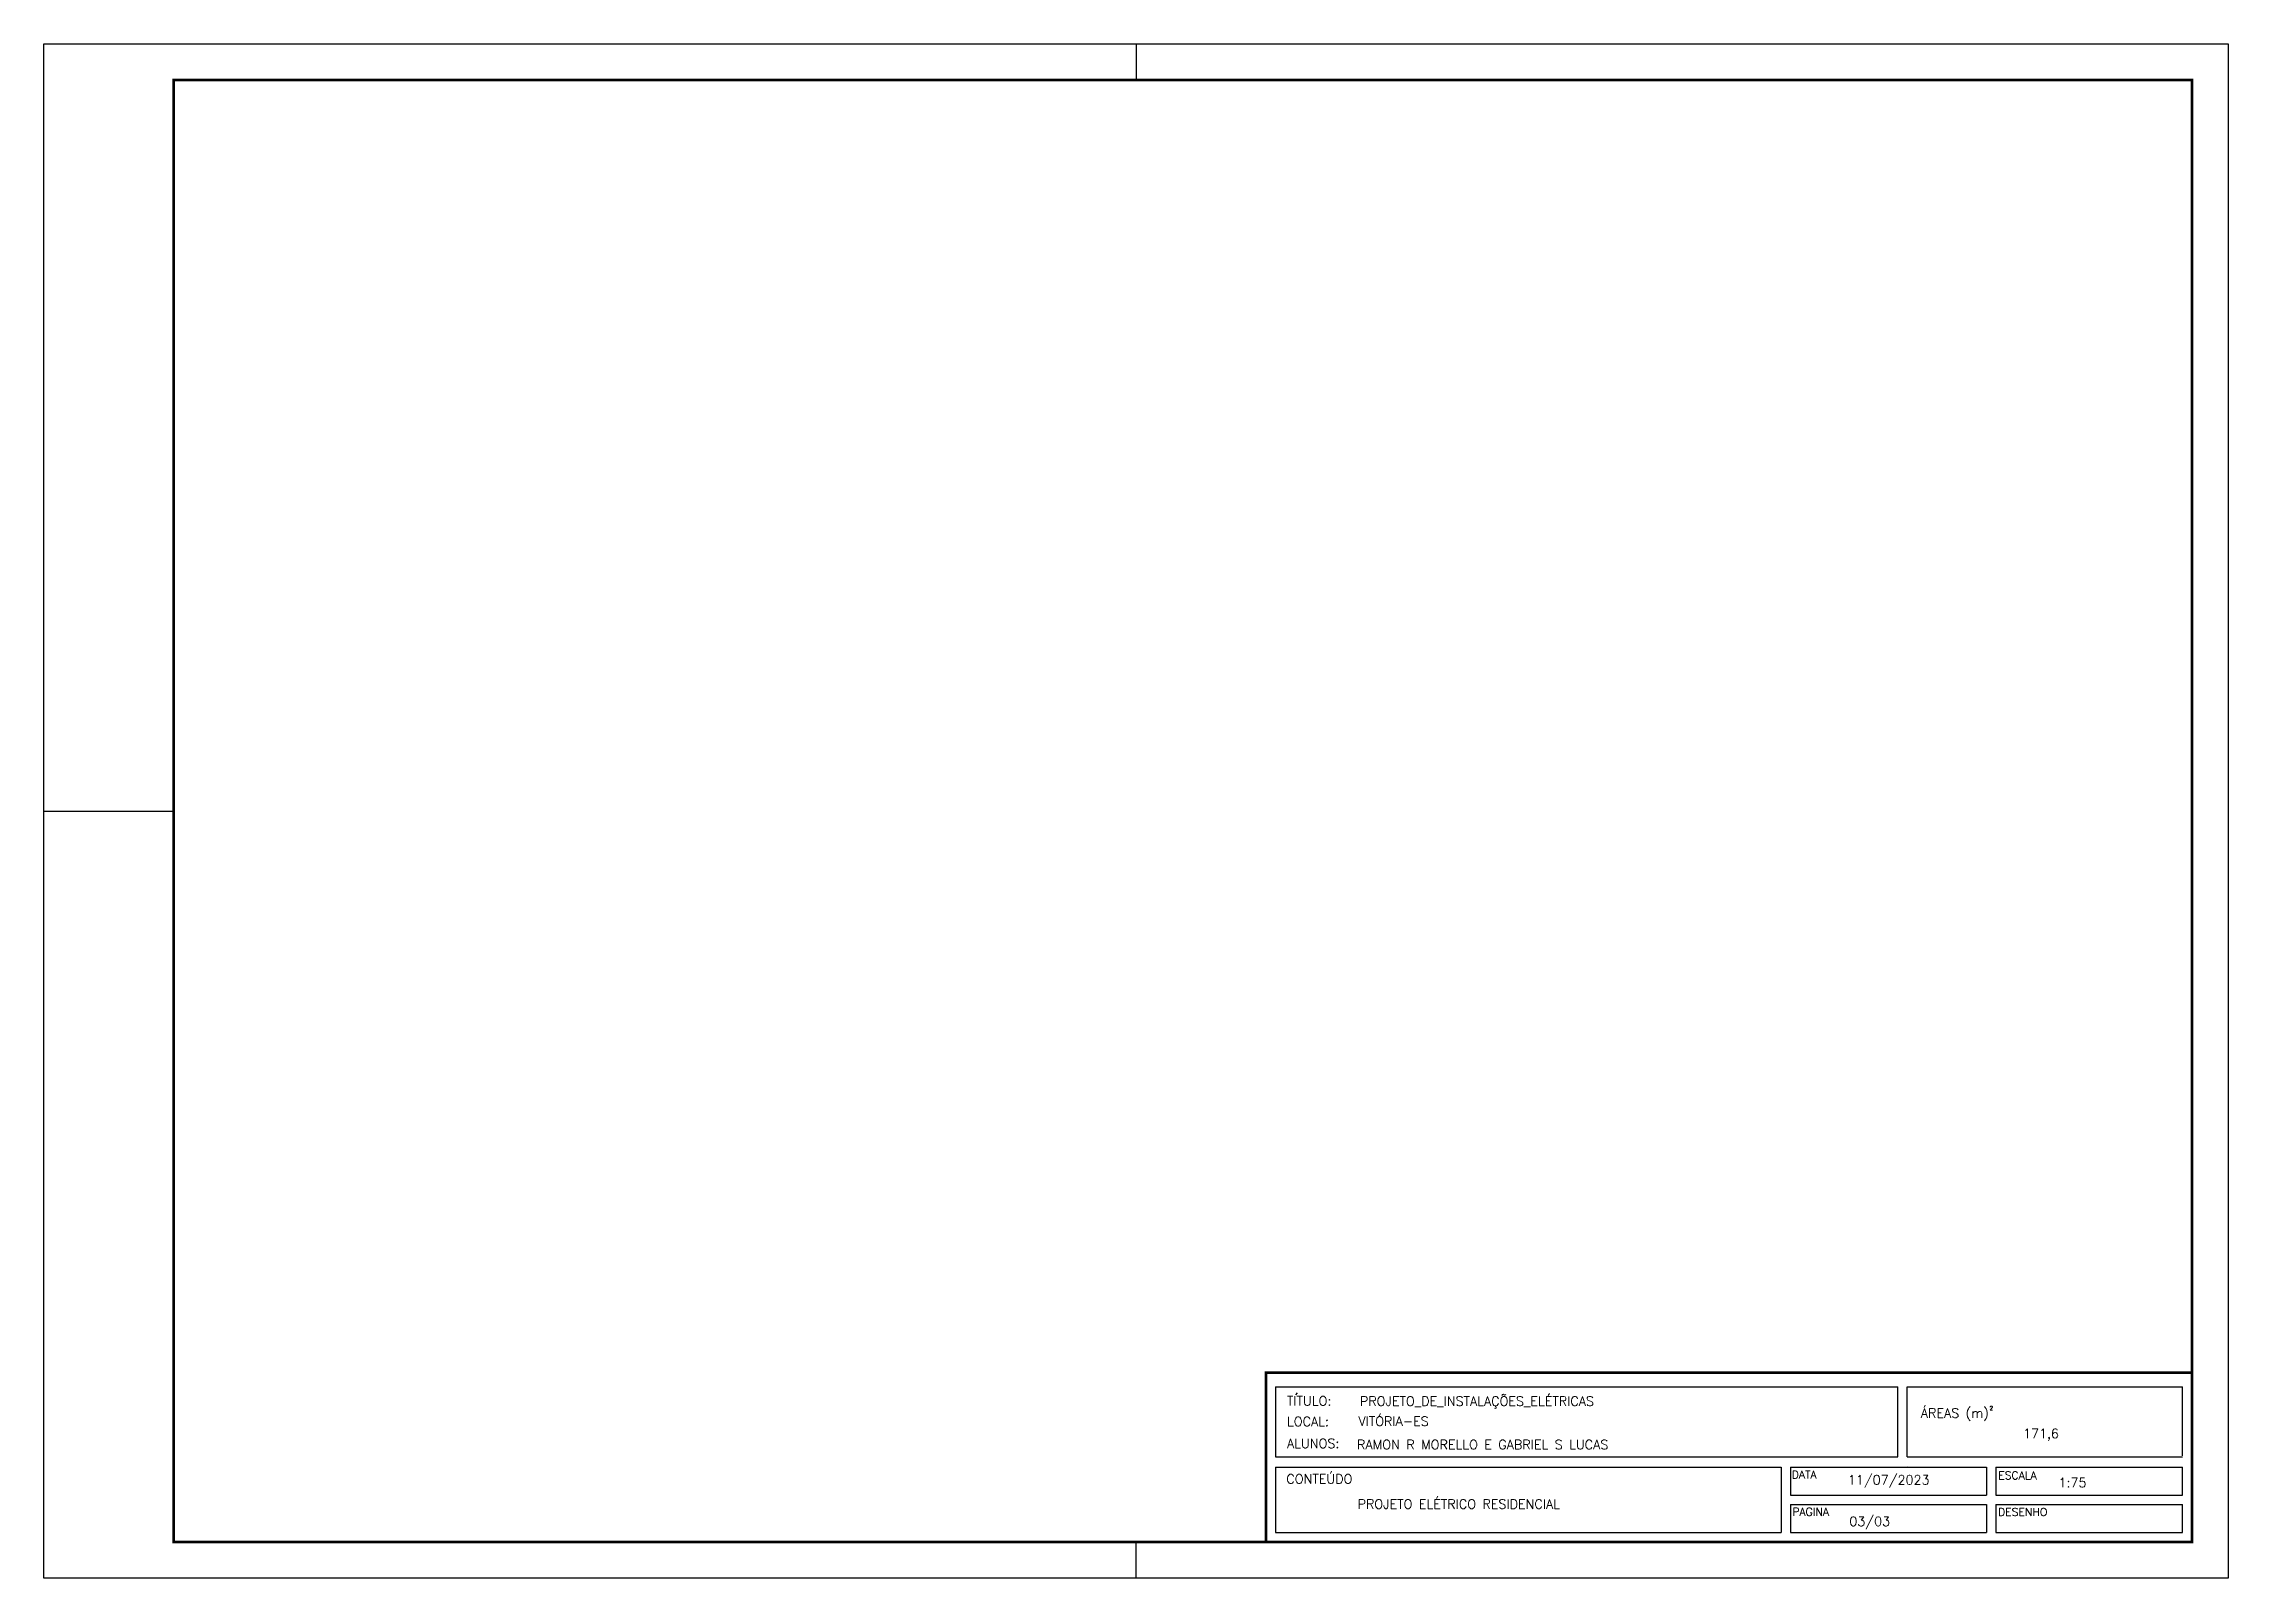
# Model space of a CAD drawing. Extents: x 0 to 420, y 0 to 295.
import ezdxf

# ---------------------------------------------------------------- set-up
doc = ezdxf.new("R2010")
doc.units = 0
doc.header["$MEASUREMENT"] = 0
doc.layers.get('0').update_dxf_attribs({"linetype": 'CONTINUOUS'})
doc.styles.add('ROMANS', font='romans.shx', dxfattribs={"height": 0.002})

msp = doc.modelspace()

# ---------------------------------------------------------------- linework, layer by layer
for p, q in [((0, 0), (0, 295)), ((0, 295), (420, 295)), ((210, 295), (210, 288)), ((420, 295), (420, 0)), ((0, 147.5), (25, 147.5)), ((240.73, 35.3), (241.08, 35.65)), ((210, 0), (210, 7)), ((420, 0), (0, 0))]:
    msp.add_line(p, q)
at = {"const_width": 0.5}
msp.add_lwpolyline([(25, 7), (25, 288), (413, 288), (413, 7)], close=True, dxfattribs=at)
msp.add_lwpolyline([(235, 39.54), (235, 7), (413, 7), (413, 39.54), (235, 39.54)], dxfattribs=at)
for points in [[(236.79, 23.37), (356.46, 23.37), (356.46, 36.83)], [(236.79, 36.83), (236.79, 23.37)], [(236.79, 36.83), (356.46, 36.83)], [(358.26, 23.36), (358.26, 36.83)], [(358.26, 36.83), (411.21, 36.83)], [(411.21, 23.55), (411.21, 36.83)], [(236.79, 21.36), (334.03, 21.36)], [(236.79, 21.36), (236.79, 8.79), (334.03, 8.79)], [(334.03, 21.36), (334.03, 8.79)], [(335.82, 21.36), (335.82, 15.97)], [(335.82, 21.36), (373.51, 21.36)], [(358.26, 23.36), (411.21, 23.36)], [(358.26, 21.57), (358.26, 21.57)], [(373.51, 21.36), (373.51, 15.97)], [(375.31, 21.36), (375.31, 15.97)], [(375.31, 21.36), (411.21, 21.36)], [(411.21, 15.97), (411.21, 21.36)], [(335.82, 15.97), (373.51, 15.97)], [(335.82, 14.18), (335.82, 8.79)], [(335.82, 14.18), (373.51, 14.18)], [(373.51, 14.18), (373.51, 8.79)], [(375.31, 15.97), (411.21, 15.97)], [(375.31, 14.18), (375.31, 8.79)], [(375.31, 14.18), (411.21, 14.18)], [(375.31, 8.79), (411.21, 8.79), (411.21, 14.18)], [(335.82, 8.79), (373.51, 8.79)]]:
    msp.add_lwpolyline(points)

# ---------------------------------------------------------------- texts
at = {"style": 'ROMANS'}
for s, height, p in [('TITULO:', 1.795, (239.02, 33.2)), ('LOCAL:', 1.795, (239.02, 29.24)), ('ÁREAS (m)', 1.795, (360.89, 30.86)), ('2', 0.787, (374.1, 32.32)), ('ALUNOS:', 1.795, (239.02, 25.03)), ('RAMON R MORELLO E GABRIEL S LUCAS', 1.7949, (252.5, 24.81)), ('CONTEÚDO', 1.795, (238.91, 18.2)), ('DATA', 1.526, (336.07, 19.16)), ('ESCALA', 1.526, (375.77, 19.02)), ('PROJETO ELÉTRICO RESIDENCIAL', 1.7949, (252.6, 13.37)), ('PAGINA', 1.526, (336.18, 12.03)), ('DESENHO', 1.526, (375.73, 11.98))]:
    msp.add_text(s, height=height, dxfattribs=at).set_placement(p)
msp.add_attdef('PROJETO_DE_INSTALAÇÕES_ELÉTRICAS', (253.05, 33.15), 'PROJETO DE INSTALAÇÕES ELÉTRICAS', height=1.7949, dxfattribs=at)
at = {"style": 'ROMANS', "flags": 8}
for tag, p, s, height in [('VITÓRIA-ES', (252.77, 29.29), '', 1.79), ('171,6', (380.53, 26.94), '', 1.79), ('11/07/2023', (346.86, 18.04), '01/01/97', 1.795), ('1:75', (387.35, 17.5), '1:50', 1.795), ('03/03', (347.13, 10.05), '01/01', 1.795)]:
    msp.add_attdef(tag, p, s, height=height, dxfattribs=at)

doc.saveas('drawing.dxf')
